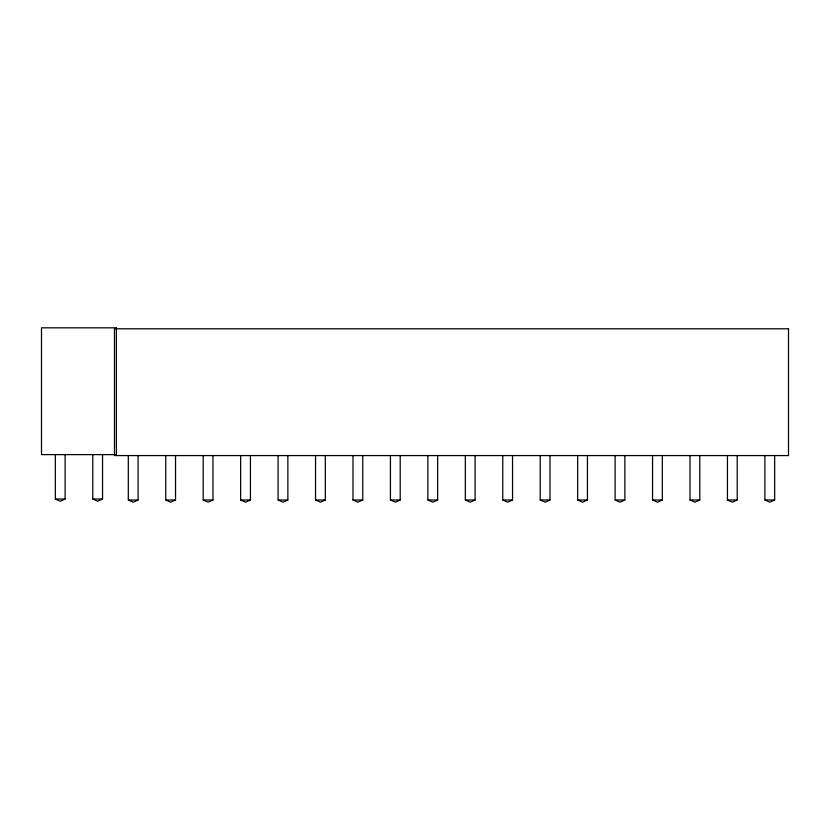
<?xml version="1.0" encoding="UTF-8"?>
<svg xmlns="http://www.w3.org/2000/svg" width="830" height="830" viewBox="0 0 830 830"><rect width="100%" height="100%" fill="white"/><g stroke="black" fill="none" stroke-linecap="round" stroke-linejoin="round"><path stroke-width="1.25" d="M65.114 454.612L65.114 499.027L60.279 501.206L55.34 499.027L55.34 454.612M102.557 454.612L102.557 499.027L97.722 501.206L92.784 499.027L92.784 454.612M138.081 455.577L138.081 499.992L133.257 502.171L128.318 499.992L128.318 455.577M175.535 455.577L175.535 499.992L170.7 502.171L165.761 499.992L165.761 455.577M212.978 455.577L212.978 499.992L208.143 502.171L203.205 499.992L203.205 455.577M250.421 455.577L250.421 499.992L245.597 502.171L240.648 499.992L240.648 455.577M287.865 455.577L287.865 499.992L283.04 502.171L278.092 499.992L278.092 455.577M325.319 455.577L325.319 499.992L320.484 502.171L315.545 499.992L315.545 455.577M362.762 455.577L362.762 499.992L357.927 502.171L352.989 499.992L352.989 455.577M400.205 455.577L400.205 499.992L395.381 502.171L390.432 499.992L390.432 455.577M437.649 455.577L437.649 499.992L432.824 502.171L427.875 499.992L427.875 455.577M475.092 455.577L475.092 499.992L470.268 502.171L465.329 499.992L465.329 455.577M512.546 455.577L512.546 499.992L507.711 502.171L502.773 499.992L502.773 455.577M549.989 455.577L549.989 499.992L545.154 502.171L540.216 499.992L540.216 455.577M587.433 455.577L587.433 499.992L582.608 502.171L577.659 499.992L577.659 455.577M624.876 455.577L624.876 499.992L620.052 502.171L615.113 499.992L615.113 455.577M662.33 455.577L662.33 499.992L657.495 502.171L652.556 499.992L652.556 455.577M699.773 455.577L699.773 499.992L694.938 502.171L690 499.992L690 455.577M737.216 455.577L737.216 499.992L732.392 502.171L727.443 499.992L727.443 455.577M774.66 455.577L774.66 499.992L769.835 502.171L764.887 499.992L764.887 455.577M55.34 499.027L65.114 499.027M92.784 499.027L102.557 499.027M128.318 499.992L138.081 499.992M165.761 499.992L175.535 499.992M203.205 499.992L212.978 499.992M240.648 499.992L250.421 499.992M278.092 499.992L287.865 499.992M315.545 499.992L325.319 499.992M352.989 499.992L362.762 499.992M390.432 499.992L400.205 499.992M427.875 499.992L437.649 499.992M465.329 499.992L475.092 499.992M502.773 499.992L512.546 499.992M540.216 499.992L549.989 499.992M577.659 499.992L587.433 499.992M615.113 499.992L624.876 499.992M652.556 499.992L662.33 499.992M690 499.992L699.773 499.992M727.443 499.992L737.216 499.992M764.887 499.992L774.66 499.992M116.387 327.829L41.5 327.829L41.5 454.612L116.387 454.612L116.387 327.829M788.5 328.794L114.478 328.794L114.478 455.577L788.5 455.577L788.5 328.794"/></g></svg>
